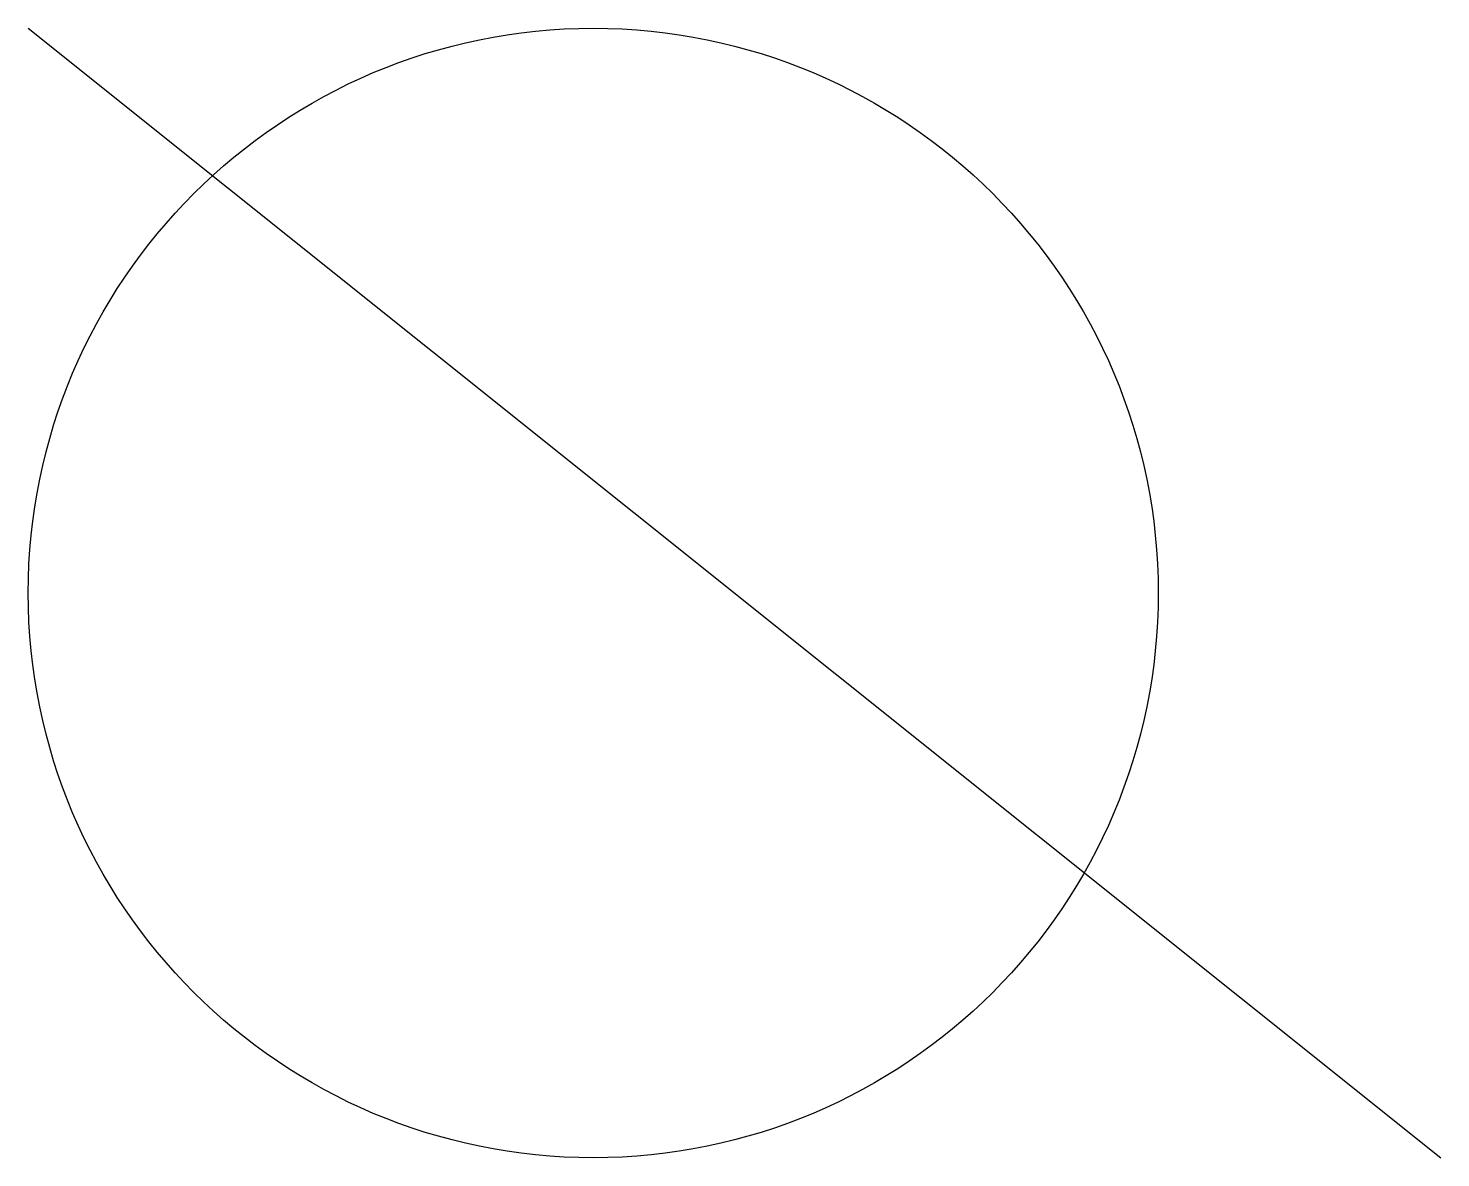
# Model space of a CAD drawing. Units: millimetres at full size, sheet at 1:100. Extents: x -9429 to 5878, y -9612 to 2633.
import ezdxf

# ---------------------------------------------------------------- set-up
doc = ezdxf.new("R2010")
doc.units = ezdxf.units.MM
doc.header["$LTSCALE"] = 100
doc.layers.add('0-0', color=7, linetype='Continuous')

msp = doc.modelspace()

# ---------------------------------------------------------------- linework, layer by layer
at = {"layer": '0-0'}
msp.add_line((-9428.6, 2632.7), (5877.6, -9612.2), dxfattribs=at)
msp.add_circle((-3306.1, -3489.8), 6122.4, dxfattribs=at)

doc.saveas('drawing.dxf')
